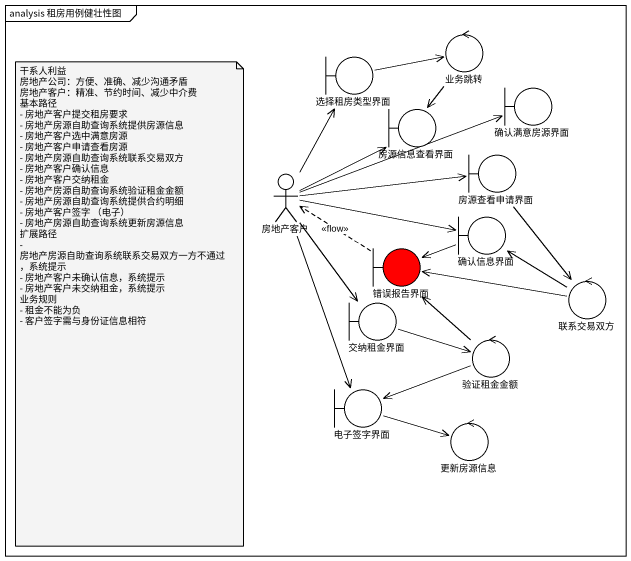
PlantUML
@startuml
mainframe analysis 租房用例健壮性图
control 业务跳转
boundary 选择租房类型界面
boundary 房源信息查看界面
boundary 确认满意房源界面
boundary 房源查看申请界面
actor 房地产客户
boundary 确认信息界面
boundary 错误报告界面 #FF0000
boundary 交纳租金界面
control 联系交易双方
control 验证租金金额
boundary 电子签字界面
control 更新房源信息
业务跳转 --> 房源信息查看界面
选择租房类型界面 -right-> 业务跳转
房源查看申请界面 --> 联系交易双方
房地产客户 -up-> 选择租房类型界面
房地产客户 -right-> 房源信息查看界面
房地产客户 -right-> 确认满意房源界面
房地产客户 -right-> 房源查看申请界面
房地产客户 -right-> 确认信息界面
房地产客户 --> 交纳租金界面
房地产客户 --> 电子签字界面
确认信息界面 -left-> 错误报告界面
错误报告界面 .left.> 房地产客户 : <<flow>>
交纳租金界面 -right-> 验证租金金额
联系交易双方 -up-> 确认信息界面
联系交易双方 -left-> 错误报告界面
验证租金金额 -up-> 错误报告界面
验证租金金额 -left-> 电子签字界面
电子签字界面 -right-> 更新房源信息
note as N1
  干系人利益
  房地产公司：方便、准确、减少沟通矛盾
  房地产客户：精准、节约时间、减少中介费
  基本路径
  - 房地产客户提交租房要求
  - 房地产房源自助查询系统提供房源信息
  - 房地产客户选中满意房源
  - 房地产客户申请查看房源
  - 房地产房源自助查询系统联系交易双方
  - 房地产客户确认信息
  - 房地产客户交纳租金
  - 房地产房源自助查询系统验证租金金额
  - 房地产房源自助查询系统提供合约明细
  - 房地产客户签字 （电子）
  - 房地产房源自助查询系统更新房源信息
  扩展路径
  - 房地产房源自助查询系统联系交易双方一方不通过，系统提示
  - 房地产客户未确认信息，系统提示
  - 房地产客户未交纳租金，系统提示
  业务规则
  - 租金不能为负
  - 客户签字需与身份证信息相符
end note
@enduml
